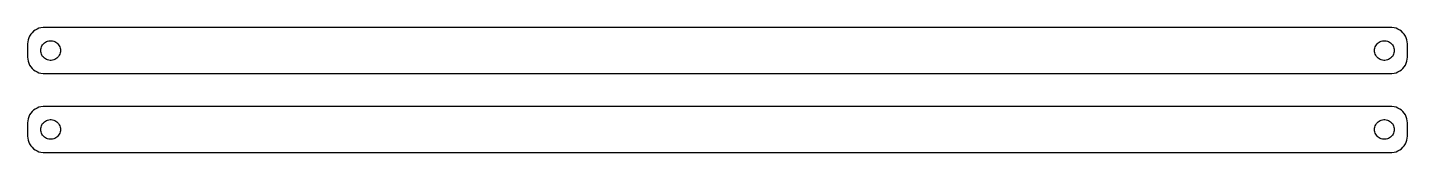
# Model space of a CAD drawing. Header units: metres. Extents: x -210 to 210, y 17 to 55.
import ezdxf

# ---------------------------------------------------------------- set-up
doc = ezdxf.new("R2010")
doc.units = ezdxf.units.M

msp = doc.modelspace()

# ---------------------------------------------------------------- linework, layer by layer
for p, q in [((-206.629, 54.5241), (-207.179, 54.2216)), ((-206.045, 54.7553), (-206.629, 54.5241)), ((-205.437, 54.9114), (-206.045, 54.7553)), ((-204.814, 54.9901), (-205.437, 54.9114)), ((204.814, 54.9901), (-204.814, 54.9901)), ((205.437, 54.9114), (204.814, 54.9901)), ((206.045, 54.7553), (205.437, 54.9114)), ((206.629, 54.5241), (206.045, 54.7553)), ((207.179, 54.2216), (206.629, 54.5241)), ((-209.461, 50.6267), (-209.5, 50)), ((-209.343, 51.2434), (-209.461, 50.6267)), ((-209.149, 51.8406), (-209.343, 51.2434)), ((-208.882, 52.4088), (-209.149, 51.8406)), ((-208.545, 52.9389), (-208.882, 52.4088)), ((-208.145, 53.4227), (-208.545, 52.9389)), ((-207.687, 53.8526), (-208.145, 53.4227)), ((-207.179, 54.2216), (-207.687, 53.8526)), ((-204.687, 50.0536), (-204.412, 50.3115)), ((-204.412, 50.3115), (-204.107, 50.533)), ((-204.107, 50.533), (-203.777, 50.7145)), ((-203.777, 50.7145), (-203.427, 50.8532)), ((-203.427, 50.8532), (-203.062, 50.9469)), ((-203.062, 50.9469), (-202.688, 50.9941)), ((-202.688, 50.9941), (-202.312, 50.9941)), ((-202.312, 50.9941), (-201.938, 50.9469)), ((-201.938, 50.9469), (-201.573, 50.8532)), ((-201.573, 50.8532), (-201.223, 50.7145)), ((-201.223, 50.7145), (-200.893, 50.533)), ((-200.893, 50.533), (-200.588, 50.3115)), ((-200.588, 50.3115), (-200.313, 50.0536)), ((200.313, 50.0536), (200.588, 50.3115)), ((200.588, 50.3115), (200.893, 50.533)), ((200.893, 50.533), (201.223, 50.7145)), ((201.223, 50.7145), (201.573, 50.8532)), ((201.573, 50.8532), (201.938, 50.9469)), ((201.938, 50.9469), (202.312, 50.9941)), ((202.312, 50.9941), (202.688, 50.9941)), ((202.688, 50.9941), (203.062, 50.9469)), ((203.062, 50.9469), (203.427, 50.8532)), ((203.427, 50.8532), (203.777, 50.7145)), ((203.777, 50.7145), (204.107, 50.533)), ((204.107, 50.533), (204.412, 50.3115)), ((204.412, 50.3115), (204.687, 50.0536)), ((207.687, 53.8526), (207.179, 54.2216)), ((208.145, 53.4227), (207.687, 53.8526)), ((208.545, 52.9389), (208.145, 53.4227)), ((208.882, 52.4088), (208.545, 52.9389)), ((209.149, 51.8406), (208.882, 52.4088)), ((209.343, 51.2434), (209.149, 51.8406)), ((209.461, 50.6267), (209.343, 51.2434)), ((209.5, 50), (209.461, 50.6267)), ((-209.5, 50), (-209.5, 46)), ((-205.5, 48), (-205.476, 48.376)), ((-205.476, 47.624), (-205.5, 48)), ((-205.476, 48.376), (-205.406, 48.7461)), ((-205.406, 47.2539), (-205.476, 47.624)), ((-205.406, 48.7461), (-205.289, 49.1044)), ((-205.289, 46.8956), (-205.406, 47.2539)), ((-205.289, 49.1044), (-205.129, 49.4453)), ((-205.129, 46.5547), (-205.289, 46.8956)), ((-205.129, 49.4453), (-204.927, 49.7634)), ((-204.927, 46.2366), (-205.129, 46.5547)), ((-204.927, 49.7634), (-204.687, 50.0536)), ((-204.687, 45.9464), (-204.927, 46.2366)), ((-200.313, 50.0536), (-200.073, 49.7634)), ((-200.073, 46.2366), (-200.313, 45.9464)), ((-200.073, 49.7634), (-199.871, 49.4453)), ((-199.871, 46.5547), (-200.073, 46.2366)), ((-199.871, 49.4453), (-199.711, 49.1044)), ((-199.711, 46.8956), (-199.871, 46.5547)), ((-199.711, 49.1044), (-199.594, 48.7461)), ((-199.594, 47.2539), (-199.711, 46.8956)), ((-199.594, 48.7461), (-199.524, 48.376)), ((-199.524, 47.624), (-199.594, 47.2539)), ((-199.524, 48.376), (-199.5, 48)), ((-199.5, 48), (-199.524, 47.624)), ((199.5, 48), (199.524, 48.376)), ((199.524, 47.624), (199.5, 48)), ((199.524, 48.376), (199.594, 48.7461)), ((199.594, 47.2539), (199.524, 47.624)), ((199.594, 48.7461), (199.711, 49.1044)), ((199.711, 46.8956), (199.594, 47.2539)), ((199.711, 49.1044), (199.871, 49.4453)), ((199.871, 46.5547), (199.711, 46.8956)), ((199.871, 49.4453), (200.073, 49.7634)), ((200.073, 46.2366), (199.871, 46.5547)), ((200.073, 49.7634), (200.313, 50.0536)), ((200.313, 45.9464), (200.073, 46.2366)), ((204.687, 50.0536), (204.927, 49.7634)), ((204.927, 46.2366), (204.687, 45.9464)), ((204.927, 49.7634), (205.129, 49.4453)), ((205.129, 46.5547), (204.927, 46.2366)), ((205.129, 49.4453), (205.289, 49.1044)), ((205.289, 46.8956), (205.129, 46.5547)), ((205.289, 49.1044), (205.406, 48.7461)), ((205.406, 47.2539), (205.289, 46.8956)), ((205.406, 48.7461), (205.476, 48.376)), ((205.476, 47.624), (205.406, 47.2539)), ((205.476, 48.376), (205.5, 48)), ((205.5, 48), (205.476, 47.624)), ((209.5, 46), (209.5, 50)), ((-209.5, 46), (-209.461, 45.3733)), ((-209.461, 45.3733), (-209.343, 44.7566)), ((-209.343, 44.7566), (-209.149, 44.1594)), ((-209.149, 44.1594), (-208.882, 43.5912)), ((-208.882, 43.5912), (-208.545, 43.0611)), ((-208.545, 43.0611), (-208.145, 42.5773)), ((-208.145, 42.5773), (-207.687, 42.1474)), ((-207.687, 42.1474), (-207.179, 41.7784)), ((-204.412, 45.6885), (-204.687, 45.9464)), ((-204.107, 45.467), (-204.412, 45.6885)), ((-203.777, 45.2855), (-204.107, 45.467)), ((-203.427, 45.1468), (-203.777, 45.2855)), ((-203.062, 45.0531), (-203.427, 45.1468)), ((-202.688, 45.0059), (-203.062, 45.0531)), ((-202.312, 45.0059), (-202.688, 45.0059)), ((-201.938, 45.0531), (-202.312, 45.0059)), ((-201.573, 45.1468), (-201.938, 45.0531)), ((-201.223, 45.2855), (-201.573, 45.1468)), ((-200.893, 45.467), (-201.223, 45.2855)), ((-200.588, 45.6885), (-200.893, 45.467)), ((-200.313, 45.9464), (-200.588, 45.6885)), ((200.588, 45.6885), (200.313, 45.9464)), ((200.893, 45.467), (200.588, 45.6885)), ((201.223, 45.2855), (200.893, 45.467)), ((201.573, 45.1468), (201.223, 45.2855)), ((201.938, 45.0531), (201.573, 45.1468)), ((202.312, 45.0059), (201.938, 45.0531)), ((202.688, 45.0059), (202.312, 45.0059)), ((203.062, 45.0531), (202.688, 45.0059)), ((203.427, 45.1468), (203.062, 45.0531)), ((203.777, 45.2855), (203.427, 45.1468)), ((204.107, 45.467), (203.777, 45.2855)), ((204.412, 45.6885), (204.107, 45.467)), ((204.687, 45.9464), (204.412, 45.6885)), ((207.179, 41.7784), (207.687, 42.1474)), ((207.687, 42.1474), (208.145, 42.5773)), ((208.145, 42.5773), (208.545, 43.0611)), ((208.545, 43.0611), (208.882, 43.5912)), ((208.882, 43.5912), (209.149, 44.1594)), ((209.149, 44.1594), (209.343, 44.7566)), ((209.343, 44.7566), (209.461, 45.3733)), ((209.461, 45.3733), (209.5, 46)), ((-207.179, 41.7784), (-206.629, 41.4759)), ((-206.629, 41.4759), (-206.045, 41.2447)), ((-206.045, 41.2447), (-205.437, 41.0886)), ((-205.437, 41.0886), (-204.814, 41.0099)), ((-204.814, 41.0099), (204.814, 41.0099)), ((204.814, 41.0099), (205.437, 41.0886)), ((205.437, 41.0886), (206.045, 41.2447)), ((206.045, 41.2447), (206.629, 41.4759)), ((206.629, 41.4759), (207.179, 41.7784)), ((-208.145, 29.4227), (-208.545, 28.9389)), ((-207.687, 29.8526), (-208.145, 29.4227)), ((-207.179, 30.2216), (-207.687, 29.8526)), ((-206.629, 30.5241), (-207.179, 30.2216)), ((-206.045, 30.7553), (-206.629, 30.5241)), ((-205.437, 30.9114), (-206.045, 30.7553)), ((-204.814, 30.9901), (-205.437, 30.9114)), ((204.814, 30.9901), (-204.814, 30.9901)), ((205.437, 30.9114), (204.814, 30.9901)), ((206.045, 30.7553), (205.437, 30.9114)), ((206.629, 30.5241), (206.045, 30.7553)), ((207.179, 30.2216), (206.629, 30.5241)), ((207.687, 29.8526), (207.179, 30.2216)), ((208.145, 29.4227), (207.687, 29.8526)), ((208.545, 28.9389), (208.145, 29.4227)), ((-209.461, 26.6267), (-209.5, 26)), ((-209.5, 26), (-209.5, 22)), ((-209.343, 27.2434), (-209.461, 26.6267)), ((-209.149, 27.8406), (-209.343, 27.2434)), ((-208.882, 28.4088), (-209.149, 27.8406)), ((-208.545, 28.9389), (-208.882, 28.4088)), ((-205.289, 25.1044), (-205.129, 25.4453)), ((-205.129, 25.4453), (-204.927, 25.7634)), ((-204.927, 25.7634), (-204.687, 26.0536)), ((-204.687, 26.0536), (-204.412, 26.3115)), ((-204.412, 26.3115), (-204.107, 26.533)), ((-204.107, 26.533), (-203.777, 26.7145)), ((-203.777, 26.7145), (-203.427, 26.8532)), ((-203.427, 26.8532), (-203.062, 26.9469)), ((-203.062, 26.9469), (-202.688, 26.9941)), ((-202.688, 26.9941), (-202.312, 26.9941)), ((-202.312, 26.9941), (-201.938, 26.9469)), ((-201.938, 26.9469), (-201.573, 26.8532)), ((-201.573, 26.8532), (-201.223, 26.7145)), ((-201.223, 26.7145), (-200.893, 26.533)), ((-200.893, 26.533), (-200.588, 26.3115)), ((-200.588, 26.3115), (-200.313, 26.0536)), ((-200.313, 26.0536), (-200.073, 25.7634)), ((-200.073, 25.7634), (-199.871, 25.4453)), ((-199.871, 25.4453), (-199.711, 25.1044)), ((199.711, 25.1044), (199.871, 25.4453)), ((199.871, 25.4453), (200.073, 25.7634)), ((200.073, 25.7634), (200.313, 26.0536)), ((200.313, 26.0536), (200.588, 26.3115)), ((200.588, 26.3115), (200.893, 26.533)), ((200.893, 26.533), (201.223, 26.7145)), ((201.223, 26.7145), (201.573, 26.8532)), ((201.573, 26.8532), (201.938, 26.9469)), ((201.938, 26.9469), (202.312, 26.9941)), ((202.312, 26.9941), (202.688, 26.9941)), ((202.688, 26.9941), (203.062, 26.9469)), ((203.062, 26.9469), (203.427, 26.8532)), ((203.427, 26.8532), (203.777, 26.7145)), ((203.777, 26.7145), (204.107, 26.533)), ((204.107, 26.533), (204.412, 26.3115)), ((204.412, 26.3115), (204.687, 26.0536)), ((204.687, 26.0536), (204.927, 25.7634)), ((204.927, 25.7634), (205.129, 25.4453)), ((205.129, 25.4453), (205.289, 25.1044)), ((208.882, 28.4088), (208.545, 28.9389)), ((209.149, 27.8406), (208.882, 28.4088)), ((209.343, 27.2434), (209.149, 27.8406)), ((209.461, 26.6267), (209.343, 27.2434)), ((209.5, 26), (209.461, 26.6267)), ((209.5, 22), (209.5, 26)), ((-209.5, 22), (-209.461, 21.3733)), ((-209.461, 21.3733), (-209.343, 20.7566)), ((-205.5, 24), (-205.476, 24.376)), ((-205.476, 23.624), (-205.5, 24)), ((-205.476, 24.376), (-205.406, 24.7461)), ((-205.406, 23.2539), (-205.476, 23.624)), ((-205.406, 24.7461), (-205.289, 25.1044)), ((-205.289, 22.8956), (-205.406, 23.2539)), ((-205.129, 22.5547), (-205.289, 22.8956)), ((-204.927, 22.2366), (-205.129, 22.5547)), ((-204.687, 21.9464), (-204.927, 22.2366)), ((-204.412, 21.6885), (-204.687, 21.9464)), ((-204.107, 21.467), (-204.412, 21.6885)), ((-203.777, 21.2855), (-204.107, 21.467)), ((-203.427, 21.1468), (-203.777, 21.2855)), ((-203.062, 21.0531), (-203.427, 21.1468)), ((-202.688, 21.0059), (-203.062, 21.0531)), ((-202.312, 21.0059), (-202.688, 21.0059)), ((-201.938, 21.0531), (-202.312, 21.0059)), ((-201.573, 21.1468), (-201.938, 21.0531)), ((-201.223, 21.2855), (-201.573, 21.1468)), ((-200.893, 21.467), (-201.223, 21.2855)), ((-200.588, 21.6885), (-200.893, 21.467)), ((-200.313, 21.9464), (-200.588, 21.6885)), ((-200.073, 22.2366), (-200.313, 21.9464)), ((-199.871, 22.5547), (-200.073, 22.2366)), ((-199.711, 22.8956), (-199.871, 22.5547)), ((-199.711, 25.1044), (-199.594, 24.7461)), ((-199.594, 23.2539), (-199.711, 22.8956)), ((-199.594, 24.7461), (-199.524, 24.376)), ((-199.524, 23.624), (-199.594, 23.2539)), ((-199.524, 24.376), (-199.5, 24)), ((-199.5, 24), (-199.524, 23.624)), ((199.5, 24), (199.524, 24.376)), ((199.524, 23.624), (199.5, 24)), ((199.524, 24.376), (199.594, 24.7461)), ((199.594, 23.2539), (199.524, 23.624)), ((199.594, 24.7461), (199.711, 25.1044)), ((199.711, 22.8956), (199.594, 23.2539)), ((199.871, 22.5547), (199.711, 22.8956)), ((200.073, 22.2366), (199.871, 22.5547)), ((200.313, 21.9464), (200.073, 22.2366)), ((200.588, 21.6885), (200.313, 21.9464)), ((200.893, 21.467), (200.588, 21.6885)), ((201.223, 21.2855), (200.893, 21.467)), ((201.573, 21.1468), (201.223, 21.2855)), ((201.938, 21.0531), (201.573, 21.1468)), ((202.312, 21.0059), (201.938, 21.0531)), ((202.688, 21.0059), (202.312, 21.0059)), ((203.062, 21.0531), (202.688, 21.0059)), ((203.427, 21.1468), (203.062, 21.0531)), ((203.777, 21.2855), (203.427, 21.1468)), ((204.107, 21.467), (203.777, 21.2855)), ((204.412, 21.6885), (204.107, 21.467)), ((204.687, 21.9464), (204.412, 21.6885)), ((204.927, 22.2366), (204.687, 21.9464)), ((205.129, 22.5547), (204.927, 22.2366)), ((205.289, 22.8956), (205.129, 22.5547)), ((205.289, 25.1044), (205.406, 24.7461)), ((205.406, 23.2539), (205.289, 22.8956)), ((205.406, 24.7461), (205.476, 24.376)), ((205.476, 23.624), (205.406, 23.2539)), ((205.476, 24.376), (205.5, 24)), ((205.5, 24), (205.476, 23.624)), ((209.343, 20.7566), (209.461, 21.3733)), ((209.461, 21.3733), (209.5, 22)), ((-209.343, 20.7566), (-209.149, 20.1594)), ((-209.149, 20.1594), (-208.882, 19.5912)), ((-208.882, 19.5912), (-208.545, 19.0611)), ((-208.545, 19.0611), (-208.145, 18.5773)), ((-208.145, 18.5773), (-207.687, 18.1474)), ((-207.687, 18.1474), (-207.179, 17.7784)), ((-207.179, 17.7784), (-206.629, 17.4759)), ((-206.629, 17.4759), (-206.045, 17.2447)), ((-206.045, 17.2447), (-205.437, 17.0886)), ((-205.437, 17.0886), (-204.814, 17.0099)), ((-204.814, 17.0099), (204.814, 17.0099)), ((204.814, 17.0099), (205.437, 17.0886)), ((205.437, 17.0886), (206.045, 17.2447)), ((206.045, 17.2447), (206.629, 17.4759)), ((206.629, 17.4759), (207.179, 17.7784)), ((207.179, 17.7784), (207.687, 18.1474)), ((207.687, 18.1474), (208.145, 18.5773)), ((208.145, 18.5773), (208.545, 19.0611)), ((208.545, 19.0611), (208.882, 19.5912)), ((208.882, 19.5912), (209.149, 20.1594)), ((209.149, 20.1594), (209.343, 20.7566))]:
    msp.add_line(p, q)

doc.saveas('drawing.dxf')
